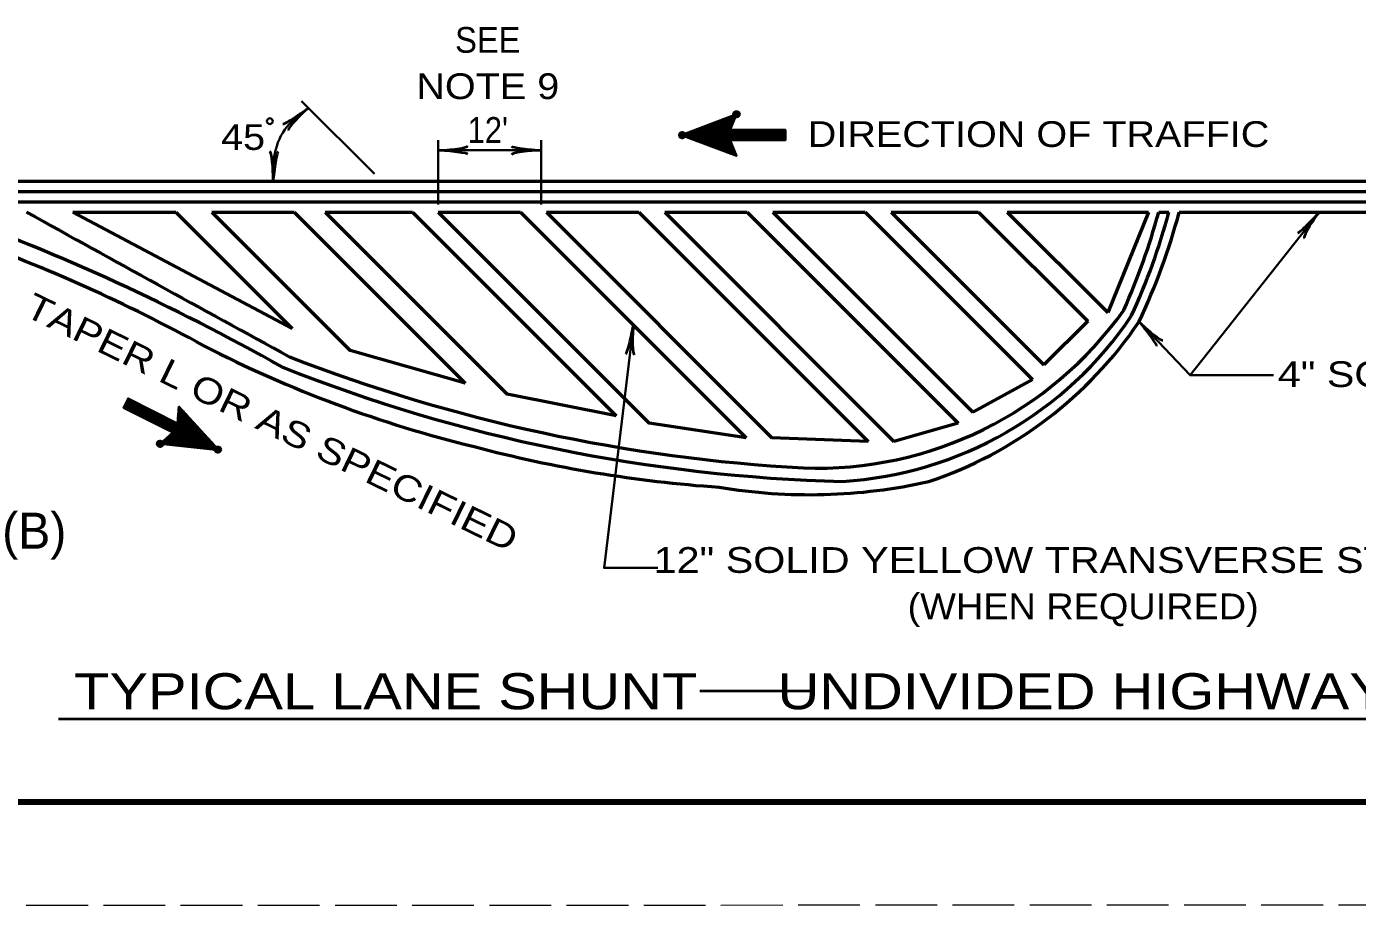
# Model space of a CAD drawing. Extents: x -66 to 614, y -59 to 381.
# Drawn here: x 0.9 to 130.2, y -59.4 to 26 of the extents above; entities that cross this region are included whole.
import ezdxf
from ezdxf.enums import TextEntityAlignment as Align

# ---------------------------------------------------------------- set-up
doc = ezdxf.new("R2010")
doc.units = 0
doc.header["$PDMODE"] = 32
doc.header["$PDSIZE"] = 0.5
doc.linetypes.add('LONG_DASHED', pattern=[7.5, 6, -1.5])
doc.layers.add('1', color=7, linetype='Continuous', lineweight=53)
doc.layers.add('61', color=7, linetype='Continuous', lineweight=35)

msp = doc.modelspace()

# ---------------------------------------------------------------- linework, layer by layer
at = {"layer": '1', "lineweight": 35}
for p, q in [((27.601, 18.721), (34.672, 11.65)), ((70.058, 14.911), (68.134, 16.835)), ((70.26, 14.911), (68.337, 16.835)), ((69.248, 16.025), (68.438, 16.936)), ((69.349, 16.126), (68.539, 16.936)), ((69.349, 16.227), (68.64, 16.936)), ((69.45, 16.329), (68.742, 17.037)), ((69.45, 16.43), (68.843, 17.037)), ((69.45, 16.531), (68.944, 17.037)), ((69.552, 16.633), (69.045, 17.139)), ((69.552, 16.734), (69.147, 17.139)), ((69.653, 16.835), (69.248, 17.24)), ((69.653, 16.936), (69.349, 17.24)), ((69.653, 17.037), (69.45, 17.24)), ((69.754, 17.139), (69.552, 17.341)), ((69.754, 17.24), (69.653, 17.341)), ((69.855, 17.341), (69.754, 17.442)), ((64.894, 15.316), (64.692, 15.519)), ((65.097, 15.215), (64.793, 15.519)), ((65.299, 15.114), (64.894, 15.519)), ((65.502, 15.012), (64.995, 15.62)), ((65.805, 14.911), (65.097, 15.62)), ((66.008, 14.81), (65.198, 15.721)), ((66.21, 14.81), (65.299, 15.721)), ((66.413, 14.709), (65.4, 15.721)), ((66.717, 14.607), (65.502, 15.822)), ((66.919, 14.506), (65.603, 15.822)), ((67.122, 14.405), (65.704, 15.822)), ((67.324, 14.304), (65.805, 15.924)), ((67.628, 14.202), (65.907, 15.924)), ((67.83, 14.202), (66.008, 16.025)), ((68.033, 14.101), (66.109, 16.025)), ((68.337, 14), (66.21, 16.025)), ((68.539, 13.899), (66.312, 16.126)), ((68.742, 13.797), (66.413, 16.126)), ((68.944, 13.696), (66.514, 16.227)), ((69.248, 13.595), (66.615, 16.227)), ((69.45, 13.595), (66.717, 16.227)), ((69.653, 13.494), (66.818, 16.329)), ((69.855, 13.494), (66.919, 16.329)), ((69.754, 13.696), (67.02, 16.43)), ((69.653, 13.899), (67.122, 16.43)), ((69.552, 14.202), (67.223, 16.43)), ((69.45, 14.405), (67.324, 16.531)), ((69.349, 14.607), (67.425, 16.531)), ((69.248, 14.911), (67.527, 16.531)), ((69.349, 14.911), (67.628, 16.633)), ((69.552, 14.911), (67.729, 16.633)), ((69.653, 14.911), (67.83, 16.734)), ((69.754, 14.911), (67.932, 16.734)), ((69.957, 14.911), (68.033, 16.734)), ((70.362, 14.911), (69.349, 15.924)), ((70.564, 14.911), (69.552, 15.924)), ((70.665, 14.911), (69.653, 15.924)), ((70.767, 14.911), (69.754, 15.924)), ((70.969, 14.911), (69.957, 15.924)), ((71.07, 14.911), (70.058, 15.924)), ((71.273, 14.911), (70.26, 15.924)), ((71.374, 14.911), (70.362, 15.924)), ((71.475, 14.911), (70.463, 15.924)), ((71.678, 14.911), (70.665, 15.924)), ((71.779, 14.911), (70.767, 15.924)), ((71.982, 14.911), (70.969, 15.924)), ((72.083, 14.911), (71.07, 15.924)), ((72.184, 14.911), (71.172, 15.924)), ((72.387, 14.911), (71.374, 15.924)), ((72.488, 14.911), (71.475, 15.924)), ((72.69, 14.911), (71.678, 15.924)), ((72.792, 14.911), (71.779, 15.924)), ((72.994, 14.911), (71.982, 15.924)), ((73.095, 14.911), (72.083, 15.924)), ((73.197, 14.911), (72.184, 15.924)), ((73.399, 14.911), (72.387, 15.924)), ((73.5, 14.911), (72.488, 15.924)), ((73.703, 14.911), (72.69, 15.924)), ((73.804, 14.911), (72.792, 15.924)), ((73.905, 14.911), (72.893, 15.924)), ((74.108, 14.911), (73.095, 15.924)), ((74.209, 14.911), (73.197, 15.924)), ((74.412, 14.911), (73.399, 15.924)), ((74.513, 14.911), (73.5, 15.924)), ((74.614, 15.012), (73.703, 15.924)), ((74.614, 15.114), (73.804, 15.924)), ((74.614, 15.215), (73.905, 15.924)), ((74.614, 15.417), (74.108, 15.924)), ((74.614, 15.519), (74.209, 15.924)), ((74.614, 15.721), (74.412, 15.924)), ((74.614, 15.822), (74.513, 15.924)), ((40.879, 8.692), (40.879, 14.942)), ((50.879, 8.692), (50.879, 14.942)), ((74.614, 14.911), (69.248, 14.911)), ((40.879, 13.942), (50.879, 13.942)), ((113.925, -7.9), (122.031, -7.9)), ((10.651, -10.337), (11.008, -11.425)), ((10.696, -10.246), (11.099, -11.471)), ((10.742, -10.156), (15.531, -12.577)), ((10.832, -10.202), (11.279, -11.562)), ((10.923, -10.247), (11.37, -11.608)), ((11.104, -10.339), (11.55, -11.699)), ((10.331, -10.969), (10.376, -11.105)), ((10.377, -10.879), (10.466, -11.151)), ((10.468, -10.698), (10.647, -11.242)), ((10.514, -10.608), (10.737, -11.288)), ((10.605, -10.427), (10.918, -11.379)), ((11.194, -10.384), (11.641, -11.745)), ((11.375, -10.476), (11.822, -11.836)), ((11.465, -10.521), (11.912, -11.882)), ((11.555, -10.567), (12.002, -11.927)), ((11.736, -10.658), (12.183, -12.019)), ((11.826, -10.704), (12.273, -12.064)), ((12.007, -10.795), (12.454, -12.156)), ((12.098, -10.841), (12.544, -12.201)), ((12.188, -10.887), (12.635, -12.247)), ((12.369, -10.978), (12.816, -12.338)), ((12.459, -11.024), (12.906, -12.384)), ((12.64, -11.115), (13.087, -12.475)), ((12.73, -11.161), (13.177, -12.521)), ((12.911, -11.252), (13.358, -12.612)), ((13.001, -11.298), (13.448, -12.658)), ((13.091, -11.343), (13.538, -12.704)), ((13.272, -11.435), (13.719, -12.795)), ((13.363, -11.48), (13.809, -12.841)), ((13.543, -11.572), (13.99, -12.932)), ((13.634, -11.617), (14.081, -12.978)), ((15.627, -11.49), (16.744, -14.891)), ((15.628, -11.264), (16.834, -14.937)), ((15.629, -11.037), (16.97, -14.892)), ((15.809, -11.129), (17.061, -14.938)), ((15.944, -11.311), (17.197, -14.893)), ((16.125, -11.402), (17.287, -14.939)), ((16.351, -11.629), (17.377, -14.984)), ((13.724, -11.663), (14.171, -13.024)), ((13.905, -11.755), (14.352, -13.115)), ((13.995, -11.8), (14.442, -13.16)), ((14.176, -11.891), (14.623, -13.252)), ((14.266, -11.937), (14.713, -13.298)), ((14.357, -11.983), (14.803, -13.343)), ((14.537, -12.074), (14.984, -13.435)), ((14.628, -12.12), (15.477, -14.705)), ((14.808, -12.211), (15.657, -14.796)), ((14.899, -12.257), (15.793, -14.751)), ((15.079, -12.348), (15.884, -14.797)), ((15.17, -12.394), (15.974, -14.843)), ((15.26, -12.44), (16.11, -14.798)), ((15.441, -12.531), (16.201, -14.844)), ((15.531, -12.577), (16.337, -14.799)), ((15.578, -12.26), (16.427, -14.845)), ((15.579, -12.033), (16.517, -14.89)), ((15.58, -11.807), (16.653, -14.845)), ((16.485, -11.811), (17.513, -14.94)), ((16.621, -11.993), (17.604, -14.986)), ((16.756, -12.174), (17.74, -14.941)), ((16.981, -12.402), (17.83, -14.986)), ((17.116, -12.583), (17.921, -15.032)), ((17.297, -12.675), (18.057, -14.987)), ((17.522, -12.902), (18.147, -15.033)), ((14.256, -14.201), (14.39, -14.609)), ((14.302, -14.111), (14.481, -14.655)), ((14.438, -14.066), (14.617, -14.61)), ((14.484, -13.976), (14.707, -14.656)), ((14.62, -13.931), (14.843, -14.611)), ((14.665, -13.841), (14.934, -14.657)), ((14.711, -13.75), (15.024, -14.703)), ((14.847, -13.706), (15.16, -14.658)), ((14.893, -13.615), (15.25, -14.704)), ((15.029, -13.571), (15.341, -14.749)), ((17.657, -13.084), (18.283, -14.988)), ((17.792, -13.266), (18.373, -15.034)), ((17.927, -13.447), (18.464, -15.08)), ((18.153, -13.675), (18.6, -15.035)), ((18.288, -13.856), (18.69, -15.081)), ((18.469, -13.948), (18.78, -15.127)), ((18.604, -14.13), (18.916, -15.082)), ((13.893, -14.471), (13.938, -14.607)), ((14.029, -14.427), (14.074, -14.563)), ((14.075, -14.336), (14.164, -14.608)), ((14.211, -14.292), (14.3, -14.564)), ((18.829, -14.357), (19.007, -15.127)), ((18.964, -14.539), (19.143, -15.083)), ((19.099, -14.72), (19.233, -15.128)), ((19.234, -14.902), (19.324, -15.174))]:
    msp.add_line(p, q, dxfattribs=at)
at = {"layer": '1'}
for p, q in [((-19.121, 10.942), (168.879, 10.942)), ((-19.121, 9.942), (168.879, 9.942)), ((-19.121, 8.942), (168.879, 8.942)), ((5.379, 7.942), (15.379, 7.942)), ((5.379, 7.942), (26.693, -3.371)), ((15.379, 7.942), (26.693, -3.371)), ((18.879, 7.942), (26.879, 7.942)), ((18.879, 7.942), (32.314, -5.492)), ((26.879, 7.942), (43.496, -8.675)), ((29.879, 7.942), (38.379, 7.942)), ((29.879, 7.942), (47.557, -9.735)), ((38.379, 7.942), (58.178, -11.857)), ((40.879, 7.942), (48.879, 7.942)), ((40.879, 7.942), (61.386, -12.564)), ((48.879, 7.942), (70.8, -13.978)), ((51.379, 7.942), (60.379, 7.942)), ((51.379, 7.942), (73.3, -13.978)), ((60.379, 7.942), (82.653, -14.331)), ((62.879, 7.942), (70.879, 7.942)), ((62.879, 7.942), (85.153, -14.331)), ((70.879, 7.942), (91.385, -12.564)), ((73.379, 7.942), (82.346, 7.942)), ((73.379, 7.942), (92.825, -11.503)), ((82.346, 7.942), (98.621, -8.333)), ((84.879, 7.942), (93.379, 7.942)), ((84.879, 7.942), (99.729, -6.907)), ((93.379, 7.942), (103.986, -2.664)), ((96.171, 7.942), (109.879, 7.942)), ((96.171, 7.942), (105.922, -1.809)), ((109.879, 7.942), (105.922, -1.809)), ((110.879, 7.942), (111.879, 7.942)), ((112.879, 7.942), (168.879, 7.942)), ((103.986, -2.664), (99.729, -6.907)), ((43.496, -8.675), (32.314, -5.492)), ((98.621, -8.333), (92.825, -11.503)), ((58.178, -11.857), (47.557, -9.735)), ((70.8, -13.978), (61.386, -12.564)), ((91.385, -12.564), (85.153, -14.331)), ((82.653, -14.331), (73.3, -13.978))]:
    msp.add_line(p, q, dxfattribs=at)
at = {"layer": '1', "lineweight": 40}
for p, q in [((66.278, -38.548), (77.278, -38.548)), ((3.977, -41.268), (135.772, -41.268))]:
    msp.add_line(p, q, dxfattribs=at)
at = {"layer": '1', "lineweight": 35}
for points in [[(64.489, 15.417), (69.855, 17.442), (69.248, 15.924), (74.614, 15.924), (74.614, 14.911), (69.248, 14.911), (69.855, 13.393)], [(19.55, -15.175), (13.847, -14.562), (15.075, -13.48), (10.285, -11.06), (10.742, -10.156), (15.531, -12.577), (15.674, -10.947)]]:
    msp.add_lwpolyline(points, close=True, dxfattribs=at)
for points in [[(69.248, 15.924), (74.614, 15.924), (74.614, 14.911)], [(108.976, -2.701), (113.925, -7.9), (126.479, 7.942)], [(59.84, -3.018), (56.988, -26.628), (62.199, -26.628)], [(15.075, -13.48), (10.285, -11.06), (10.742, -10.156)]]:
    msp.add_lwpolyline(points, dxfattribs=at)
msp.add_circle((24.512, 16.767), 0.285, dxfattribs=at)
msp.add_arc((30.985, 12.476), 6.103, 128.36921, 182.32109, dxfattribs=at)
at = {"layer": '1'}
for centre, radius, start, end in [((-80.833, -196.113), 216.961, 60.60058, 70.13846), ((2132.222, 3850.287), 4393.885, 240.98294, 241.36318), ((47.173, 25.266), 66.02, 336.00198, 344.78774), ((48.173, 25.266), 66.02, 335.49783, 344.78774), ((49.173, 25.266), 66.02, 334.93685, 344.78774), ((-60.2, -148.044), 163.034, 61.29677, 70.28331), ((77.674, 19.687), 36.623, 267.94833, 324.49156), ((77.89, 18.289), 36.577, 273.54625, 326.09486), ((75.823, 19.71), 40.018, 288.52428, 325.94269), ((72.425, 100.59), 118.784, 242.78447, 256.33579), ((85.493, 146.221), 163.389, 248.80685, 266.7966), ((84.143, 140.277), 158.545, 248.35865, 268.5577), ((76.888, 107.643), 126.72, 255.1283, 266.05296), ((76.96, 33.825), 53.332, 260.50912, 282.53719)]:
    msp.add_arc(centre, radius, start, end, dxfattribs=at)
at = {"layer": '1', "lineweight": 40}
for centre, major_axis, ratio, start_param, end_param in [((27.253, 17.503), (-1.463, -0.987), 0.07063, 6.2823074, 8.5597026), ((27.587, 17.146), (1.274, 1.261), 0.122415, 0.8963533, 3.1415927), ((41.971, 14.219), (-1.786, -0.156), 0.122415, 0.8963533, 3.1415927), ((49.759, 14.154), (1.756, -0.176), 0.07063, 3.1407148, 5.41811), ((24.588, 12.043), (0.09, -1.79), 0.122415, 0.8963533, 3.1415927), ((25.077, 12.054), (0.24, 1.749), 0.07063, 6.2823074, 8.5597026), ((42, 13.731), (-1.756, 0.176), 0.07063, 3.1407148, 5.41811), ((49.788, 13.666), (1.786, 0.156), 0.122415, 0.8963533, 3.1415927), ((125.618, 7.196), (1.229, 1.268), 0.07063, 3.1407148, 5.41811), ((126.018, 6.916), (0.987, 1.497), 0.122415, 0.8963533, 3.1415927), ((59.495, -4.105), (0.385, 1.723), 0.07063, 3.1407148, 5.41811), ((59.495, -4.105), (0.385, 1.723), 0.07063, 3.1407148, 5.41811), ((59.983, -4.134), (0.059, 1.792), 0.122415, 0.8963533, 3.1415927), ((59.983, -4.134), (0.059, 1.792), 0.122415, 0.8963533, 3.1415927), ((109.596, -3.659), (-1.084, 1.393), 0.07063, 3.1407148, 5.41811), ((109.596, -3.659), (-1.084, 1.393), 0.07063, 3.1407148, 5.41811), ((109.929, -3.301), (-1.344, 1.186), 0.122415, 0.8963533, 3.1415927), ((109.929, -3.301), (-1.344, 1.186), 0.122415, 0.8963533, 3.1415927)]:
    msp.add_ellipse(centre, major_axis=major_axis, ratio=ratio, start_param=start_param, end_param=end_param, dxfattribs=at)
at = {"layer": '1'}
for p in [(69.855, 17.442), (64.59, 15.417), (13.847, -14.562), (19.46, -15.129)]:
    msp.add_point(p, dxfattribs=at)
at = {"layer": '61', "lineweight": 158}
msp.add_line((603.406, -49.397), (-35.654, -49.377), dxfattribs=at)
at = {"layer": '61', "linetype": 'LONG_DASHED', "lineweight": 13}
msp.add_line((614.346, -59.377), (-65.714, -59.397), dxfattribs=at)

# ---------------------------------------------------------------- texts
at = {"layer": '1'}
for s, height, width, p in [('SEE', 2.5, 0.95, (45.689, 23.418)), ('NOTE 9', 2.5, 1.15, (45.689, 18.918)), ("12'", 2.5, 0.9, (45.689, 14.668)), ('45', 2.5, 1.15, (21.908, 13.981)), ('DIRECTION OF TRAFFIC', 2.5, 1.15, (99.204, 14.268)), ('4" SOLID DOUBLE YELLOW BARRIER LINES', 2.5, 1.2, (164.405, -9.047)), ('12" SOLID YELLOW TRANSVERSE STRIPES', 2.5, 1.2, (103.54, -27.101)), ('(WHEN REQUIRED)', 2.5, 1.1, (103.54, -31.601)), ('TYPICAL LANE SHUNT     UNDIVIDED HIGHWAY', 3.5, 1.2, (69.318, -40.346))]:
    msp.add_text(s, height=height, dxfattribs=dict(at, width=width)).set_placement(p, align=Align.CENTER)
at = {"layer": '1', "width": 1.2}
msp.add_text('TAPER L OR AS SPECIFIED', height=2.5, rotation=333.998, dxfattribs=at).set_placement((24.173, -13.593), align=Align.CENTER)
at = {"layer": '1'}
msp.add_text('(B)', height=3.5, dxfattribs=at).set_placement((1.621, -24.756), align=Align.CENTER)

doc.saveas('drawing.dxf')
